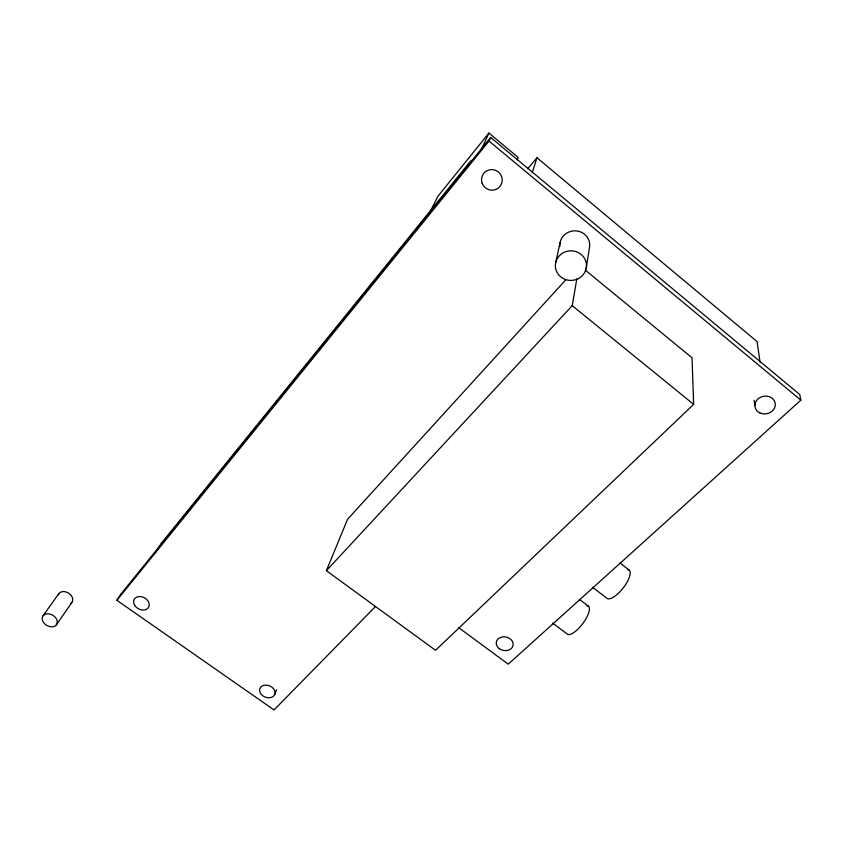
<?xml version="1.0" encoding="UTF-8"?>
<svg xmlns="http://www.w3.org/2000/svg" width="843" height="843" viewBox="0 0 843 843"><rect width="100%" height="100%" fill="white"/><g stroke="black" fill="none" stroke-linecap="round" stroke-linejoin="round"><path stroke-width="1.26" d="M586.18 268.464A15.553 14.795 -1.8 0 0 565.916 251.636A15.553 14.795 -1.8 0 0 560.669 276.789A15.553 14.795 -1.8 0 0 586.18 268.464L589.436 247.884A14.963 14.331 -5.1 0 0 575.664 230.856A14.963 14.331 -5.1 0 0 559.847 246.377M585.305 270.118L692.029 357.801L693.652 404.377L435.546 650.29L326.378 570.679L572.218 305.661L576.802 279.054M555.632 262.974L560.058 242.647M532.218 172.804L536.97 157.757L757.098 341.605L760.059 362.279M517.286 159.843L518.16 157.409L488.908 133.057L438.044 196.092L429.182 213.637M326.378 570.679L347.558 519.267L565.938 279.655M274.639 694.643A7.987 6.049 22 0 0 265.861 685.085A7.987 6.049 22 0 0 261.467 694.59A7.987 6.049 22 0 0 274.639 694.643L276.641 689.795M375.325 606.686L274.038 709.943L116.882 600.3L489.003 141.066L490.637 137.42L799.744 394.513L800.85 400.151L508.255 664.168L458.581 627.582M481.353 149.59L488.908 133.057M468.013 166.724L470.763 160.876L161.319 543.261L155.786 552.039M116.882 600.3L120.728 594.283L490.637 137.42M56.376 624.884A8.093 5.922 30.5 0 0 49.589 613.967A8.093 5.922 30.5 0 0 43.235 622.071A8.093 5.922 30.5 0 0 56.376 624.884L71.845 602.503M43.067 615.759L58.905 593.546M527.697 168.779L536.97 157.757M552.639 623.103L566.918 633.82A17.513 6.027 -52.8 0 0 583.398 622.735A17.513 6.027 -52.8 0 0 587.097 605.748M579.436 599.426L588.593 606.37M592.376 587.16L606.876 598.214A17.945 6.312 -51.9 0 0 624.294 586.507A17.945 6.312 -51.9 0 0 627.571 569.583M619.921 562.955L629.215 570.121M572.218 305.661L693.652 404.377M489.003 141.066L800.85 400.151M754.2 400.33L754.854 405.525M58.199 594.905A7.882 5.859 30.8 0 1 68.978 593.367A7.882 5.859 30.8 0 1 70.686 603.546M499.288 648.646A8.567 6.86 11.7 0 0 513.081 645.485A8.567 6.86 11.7 0 0 501.743 637.034A8.567 6.86 11.7 0 0 499.288 648.646M759.943 412.954A10.285 8.873 -10.5 0 0 775.328 404.577A10.285 8.873 -10.5 0 0 760.007 397.517A10.285 8.873 -10.5 0 0 759.943 412.954M482.207 183.363A10.411 10.242 35.6 0 0 499.899 186.524A10.411 10.242 35.6 0 0 493.576 169.749A10.411 10.242 35.6 0 0 482.207 183.363M134.564 605.137A8.24 6.27 28.5 0 0 148.126 608.003A8.24 6.27 28.5 0 0 141.571 596.728A8.24 6.27 28.5 0 0 134.564 605.137"/></g></svg>
